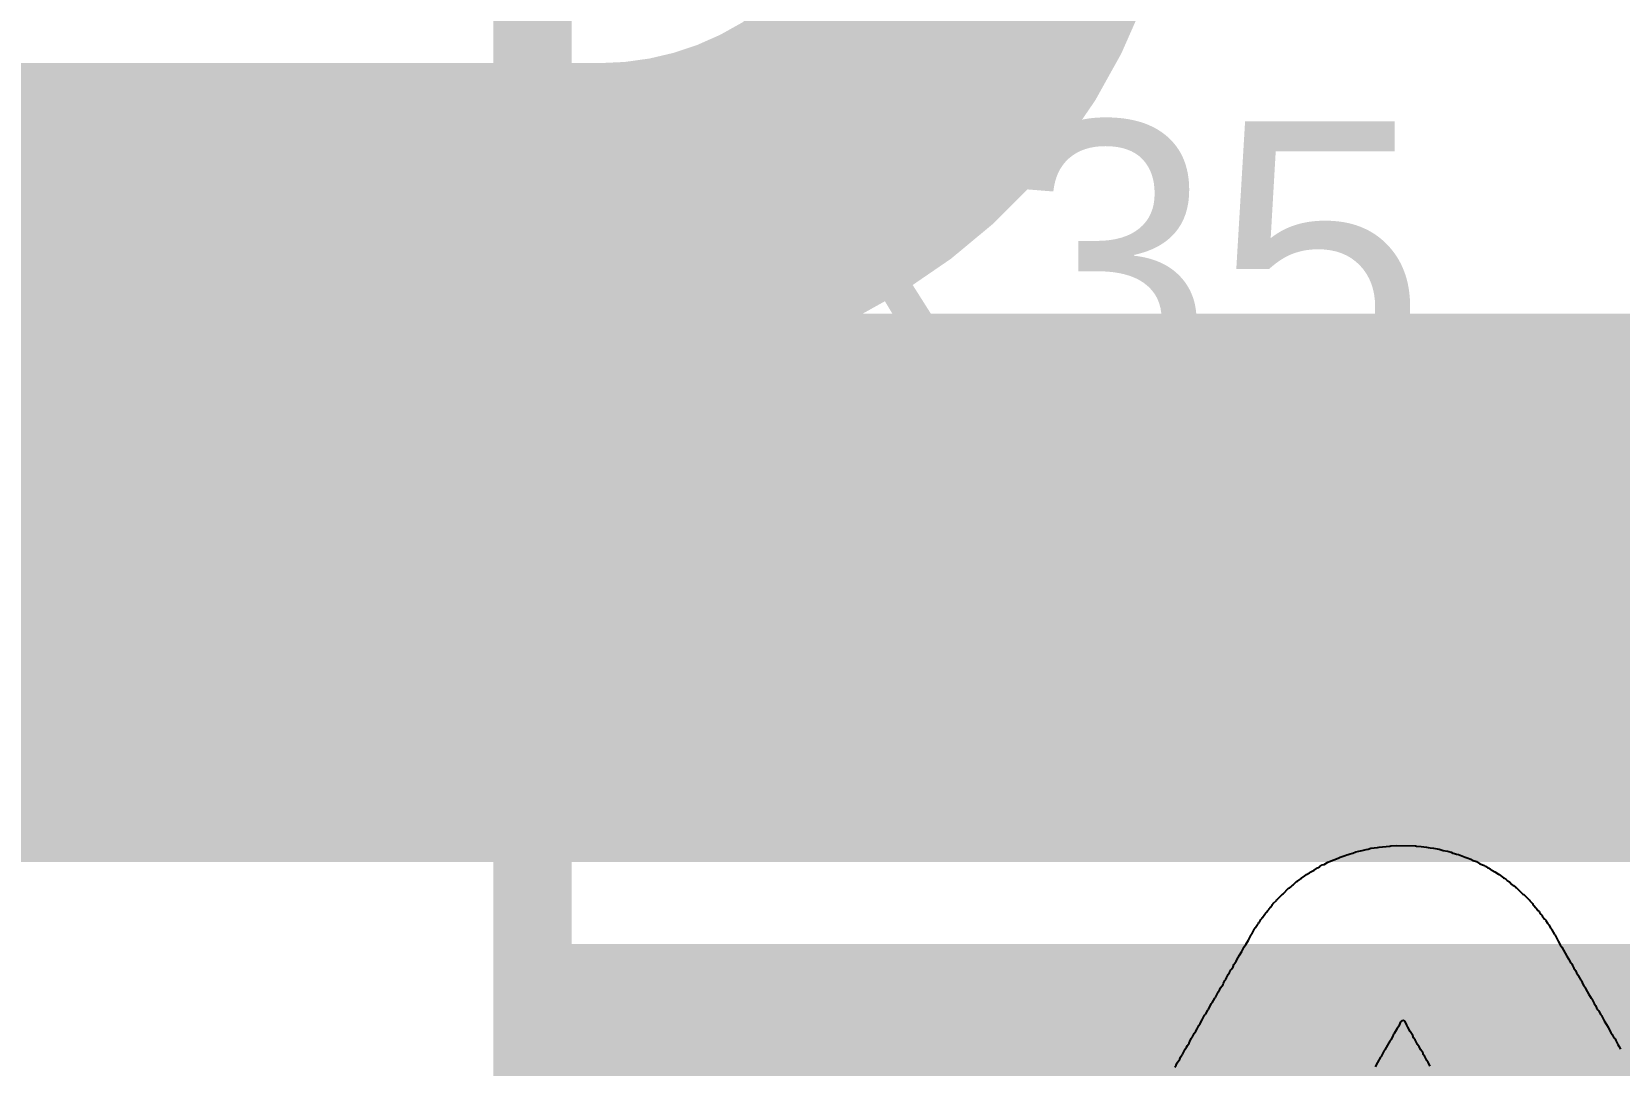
# Model space of a CAD drawing. Header units: inches. Extents: x 0 to 11.3, y 0 to 5.5.
# Drawn here: x 2.1412 to 2.344, y 1.5576 to 1.6895 of the extents above; entities that cross this region are included whole.
import ezdxf

# ---------------------------------------------------------------- set-up
doc = ezdxf.new("R2010")
doc.units = ezdxf.units.IN
doc.header["$MEASUREMENT"] = 0
for name, color, linetype in [('Bottom Layer', 5, 'Continuous'), ('Bottom Overlay', 54, 'Continuous'), ('Bottom Paste', 16, 'Continuous'), ('Bottom Solder', 6, 'Continuous'), ('Top Layer', 1, 'Continuous'), ('Top Overlay', 2, 'Continuous')]:
    doc.layers.add(name, color=color, linetype=linetype)
doc.styles.add('Arial', font='', dxfattribs={"height": 0.2})
doc.styles.get('Arial').set_extended_font_data('Arial')

# ---------------------------------------------------------------- blocks, each defined once
blk = doc.blocks.new('RES_2512_B_23')
at = {"layer": 'Bottom Layer'}
for points in [[(-0.15945, 0.06693), (-0.09646, 0.06693), (-0.09646, -0.06693), (-0.15945, -0.06693)], [(0.09646, 0.06693), (0.15945, 0.06693), (0.15945, -0.06693), (0.09646, -0.06693)]]:
    blk.add_hatch(color=5, dxfattribs=at).paths.add_polyline_path(points)
at = {"layer": 'Bottom Paste'}
for points in [[(-0.15945, 0.06693), (-0.09646, 0.06693), (-0.09646, -0.06693), (-0.15945, -0.06693)], [(0.09646, 0.06693), (0.15945, 0.06693), (0.15945, -0.06693), (0.09646, -0.06693)]]:
    blk.add_hatch(color=16, dxfattribs=at).paths.add_polyline_path(points)
at = {"layer": 'Bottom Solder'}
for points in [[(-0.16345, 0.07093), (-0.09246, 0.07093), (-0.09246, -0.07093), (-0.16345, -0.07093)], [(0.09246, 0.07093), (0.16345, 0.07093), (0.16345, -0.07093), (0.09246, -0.07093)]]:
    blk.add_hatch(color=6, dxfattribs=at).paths.add_polyline_path(points)
at = {"layer": 'Bottom Overlay', "const_width": 0.01}
for points in [[(-0.167, 0.073), (-0.167, -0.073)], [(-0.167, 0.073), (0.16679, 0.073)], [(0.16679, 0.073), (0.16679, -0.073)], [(-0.167, -0.073), (0.16679, -0.073)]]:
    blk.add_lwpolyline(points, dxfattribs=at)
at = {"layer": 'Bottom Overlay', "const_width": 0.005}
for points in [[(-0.1695, 0.073, 1), (-0.1645, 0.073, 1)], [(-0.1695, 0.073, 1), (-0.1645, 0.073, 1)], [(0.16429, 0.073, 1), (0.16929, 0.073, 1)], [(0.16429, 0.073, 1), (0.16929, 0.073, 1)], [(-0.1695, -0.073, 1), (-0.1645, -0.073, 1)], [(-0.1695, -0.073, 1), (-0.1645, -0.073, 1)], [(0.16429, -0.073, 1), (0.16929, -0.073, 1)], [(0.16429, -0.073, 1), (0.16929, -0.073, 1)]]:
    blk.add_lwpolyline(points, format="xyb", close=True, dxfattribs=at)

msp = doc.modelspace()

# ---------------------------------------------------------------- linework, layer by layer
at = {"layer": 'Bottom Layer', "const_width": 0.04}
msp.add_lwpolyline([(2.26816, 1.71991, -0.414214), (2.21379, 1.66554)], format="xyb", dxfattribs=at)
msp.add_lwpolyline([(2.11881, 1.66554), (2.21379, 1.66554)], dxfattribs=at)
at = {"layer": 'Bottom Layer', "const_width": 0.02}
msp.add_lwpolyline([(2.20379, 1.66554, 1), (2.22379, 1.66554, 1)], format="xyb", close=True, dxfattribs=at)
msp.add_lwpolyline([(2.20379, 1.66554, 1), (2.22379, 1.66554, 1)], format="xyb", close=True, dxfattribs=at)
at = {"layer": 'Top Layer', "const_width": 0.07}
msp.add_lwpolyline([(1.44717, 1.61855), (2.89588, 1.61855)], dxfattribs=at)
at = {"layer": 'Top Overlay'}
for p, q in [((2.30697, 1.58361), (2.30752, 1.58381)), ((2.30752, 1.58381), (2.30808, 1.58405)), ((2.30808, 1.58405), (2.3083, 1.58414)), ((2.3083, 1.58414), (2.30858, 1.58425)), ((2.30858, 1.58425), (2.30894, 1.58438)), ((2.30894, 1.58438), (2.30916, 1.58447)), ((2.30916, 1.58447), (2.30934, 1.58452)), ((2.30934, 1.58452), (2.30958, 1.58458)), ((2.30958, 1.58458), (2.30993, 1.58467)), ((2.30993, 1.58467), (2.31033, 1.58485)), ((2.31033, 1.58485), (2.31069, 1.58494)), ((2.31069, 1.58494), (2.31111, 1.585)), ((2.31111, 1.585), (2.31164, 1.58514)), ((2.31164, 1.58514), (2.31188, 1.5852)), ((2.31188, 1.5852), (2.31224, 1.58529)), ((2.31224, 1.58529), (2.3131, 1.5854)), ((2.3131, 1.5854), (2.31332, 1.58545)), ((2.31332, 1.58545), (2.31372, 1.58549)), ((2.31372, 1.58549), (2.31467, 1.58556)), ((2.31467, 1.58556), (2.3148, 1.5856)), ((2.3148, 1.5856), (2.31551, 1.58565)), ((2.31551, 1.58565), (2.31795, 1.5856)), ((2.31795, 1.5856), (2.31808, 1.58556)), ((2.31808, 1.58556), (2.31866, 1.58551)), ((2.31866, 1.58551), (2.31934, 1.58545)), ((2.31934, 1.58545), (2.31956, 1.5854)), ((2.31956, 1.5854), (2.31983, 1.58536)), ((2.31983, 1.58536), (2.32023, 1.58531)), ((2.32023, 1.58531), (2.32071, 1.58523)), ((2.32071, 1.58523), (2.32096, 1.58516)), ((2.32096, 1.58516), (2.32149, 1.58503)), ((2.32149, 1.58503), (2.32202, 1.58494)), ((2.32202, 1.58494), (2.3222, 1.58489)), ((2.3222, 1.58489), (2.32249, 1.58478)), ((2.32249, 1.58478), (2.32271, 1.58469)), ((2.32271, 1.58469), (2.32291, 1.58463)), ((2.32291, 1.58463), (2.32319, 1.58456)), ((2.32319, 1.58456), (2.32344, 1.5845)), ((2.32344, 1.5845), (2.32388, 1.58432)), ((2.32388, 1.58432), (2.3243, 1.58416)), ((2.3243, 1.58416), (2.32452, 1.58407)), ((2.32452, 1.58407), (2.32501, 1.5839)), ((2.32501, 1.5839), (2.3253, 1.58374)), ((2.3253, 1.58374), (2.32572, 1.58359)), ((2.30338, 1.58148), (2.3038, 1.58177)), ((2.3038, 1.58177), (2.304, 1.58193)), ((2.304, 1.58193), (2.3044, 1.58215)), ((2.3044, 1.58215), (2.30449, 1.58224)), ((2.30449, 1.58224), (2.30458, 1.58228)), ((2.30458, 1.58228), (2.30498, 1.5825)), ((2.30498, 1.5825), (2.30542, 1.58281)), ((2.30542, 1.58281), (2.3056, 1.58286)), ((2.3056, 1.58286), (2.30568, 1.58295)), ((2.30568, 1.58295), (2.30577, 1.58299)), ((2.30577, 1.58299), (2.30604, 1.58317)), ((2.30604, 1.58317), (2.30628, 1.58323)), ((2.30628, 1.58323), (2.30673, 1.5835)), ((2.30673, 1.5835), (2.30697, 1.58361)), ((2.32572, 1.58359), (2.32616, 1.58332)), ((2.32616, 1.58332), (2.32674, 1.5831)), ((2.32674, 1.5831), (2.3268, 1.58303)), ((2.3268, 1.58303), (2.32689, 1.58299)), ((2.32689, 1.58299), (2.32716, 1.58281)), ((2.32716, 1.58281), (2.32733, 1.58277)), ((2.32733, 1.58277), (2.32742, 1.58268)), ((2.32742, 1.58268), (2.32751, 1.58264)), ((2.32751, 1.58264), (2.3276, 1.58255)), ((2.3276, 1.58255), (2.32769, 1.5825)), ((2.32769, 1.5825), (2.32809, 1.58228)), ((2.32809, 1.58228), (2.32853, 1.58197)), ((2.32853, 1.58197), (2.32862, 1.58193)), ((2.32862, 1.58193), (2.32919, 1.58153)), ((2.30104, 1.57949), (2.30174, 1.5802)), ((2.30174, 1.5802), (2.30183, 1.58025)), ((2.30183, 1.58025), (2.30192, 1.58033)), ((2.30192, 1.58033), (2.30201, 1.58038)), ((2.30201, 1.58038), (2.30223, 1.5806)), ((2.30223, 1.5806), (2.30232, 1.58064)), ((2.30232, 1.58064), (2.30241, 1.58073)), ((2.30241, 1.58073), (2.3025, 1.58078)), ((2.3025, 1.58078), (2.30276, 1.58104)), ((2.30276, 1.58104), (2.30285, 1.58109)), ((2.30285, 1.58109), (2.30316, 1.58131)), ((2.30316, 1.58131), (2.30329, 1.58144)), ((2.30329, 1.58144), (2.30338, 1.58148)), ((2.32919, 1.58153), (2.32928, 1.58148)), ((2.32928, 1.58148), (2.32952, 1.58129)), ((2.32952, 1.58129), (2.32964, 1.58117)), ((2.32964, 1.58117), (2.32995, 1.581)), ((2.32995, 1.581), (2.33021, 1.58073)), ((2.33021, 1.58073), (2.3303, 1.58069)), ((2.3303, 1.58069), (2.33039, 1.5806)), ((2.33039, 1.5806), (2.33048, 1.58055)), ((2.33048, 1.58055), (2.3307, 1.58033)), ((2.3307, 1.58033), (2.33079, 1.58029)), ((2.33079, 1.58029), (2.33103, 1.58009)), ((2.33103, 1.58009), (2.33167, 1.57945)), ((2.29924, 1.57752), (2.29929, 1.57761)), ((2.29929, 1.57761), (2.29938, 1.5777)), ((2.29938, 1.5777), (2.29942, 1.57779)), ((2.29942, 1.57779), (2.29964, 1.57801)), ((2.29964, 1.57801), (2.29969, 1.5781)), ((2.29969, 1.5781), (2.29977, 1.57819)), ((2.29977, 1.57819), (2.29982, 1.57828)), ((2.29982, 1.57828), (2.30017, 1.57863)), ((2.30017, 1.57863), (2.30022, 1.57872)), ((2.30022, 1.57872), (2.30095, 1.57945)), ((2.30095, 1.57945), (2.30104, 1.57949)), ((2.33167, 1.57945), (2.33176, 1.5794)), ((2.33176, 1.5794), (2.33249, 1.57867)), ((2.33249, 1.57867), (2.33254, 1.57858)), ((2.33254, 1.57858), (2.33289, 1.57823)), ((2.33289, 1.57823), (2.33293, 1.57814)), ((2.33293, 1.57814), (2.33302, 1.57805)), ((2.33302, 1.57805), (2.33307, 1.57797)), ((2.33307, 1.57797), (2.33333, 1.5777)), ((2.33333, 1.5777), (2.33338, 1.57761)), ((2.33338, 1.57761), (2.33358, 1.57737)), ((2.29774, 1.57557), (2.29787, 1.57571)), ((2.29787, 1.57571), (2.29792, 1.5758)), ((2.29792, 1.5758), (2.298, 1.57588)), ((2.298, 1.57588), (2.29818, 1.57619)), ((2.29818, 1.57619), (2.29836, 1.57637)), ((2.29836, 1.57637), (2.2984, 1.57646)), ((2.2984, 1.57646), (2.29869, 1.57688)), ((2.29869, 1.57688), (2.29884, 1.57704)), ((2.29884, 1.57704), (2.29889, 1.57712)), ((2.29889, 1.57712), (2.29909, 1.57737)), ((2.29909, 1.57737), (2.29924, 1.57752)), ((2.33358, 1.57737), (2.33373, 1.57721)), ((2.33373, 1.57721), (2.33377, 1.57712)), ((2.33377, 1.57712), (2.33397, 1.57688)), ((2.33397, 1.57688), (2.33408, 1.57677)), ((2.33408, 1.57677), (2.33413, 1.57668)), ((2.33413, 1.57668), (2.33442, 1.57626)), ((2.33442, 1.57626), (2.33453, 1.57615)), ((2.33453, 1.57615), (2.33457, 1.57606)), ((2.33457, 1.57606), (2.33479, 1.57575)), ((2.33479, 1.57575), (2.33484, 1.57566)), ((2.33484, 1.57566), (2.33497, 1.57553)), ((2.29628, 1.57301), (2.29659, 1.57358)), ((2.29659, 1.57358), (2.29694, 1.57425)), ((2.29694, 1.57425), (2.29703, 1.57433)), ((2.29703, 1.57433), (2.29707, 1.57442)), ((2.29707, 1.57442), (2.29738, 1.575)), ((2.29738, 1.575), (2.29747, 1.57509)), ((2.29747, 1.57509), (2.29752, 1.57518)), ((2.29752, 1.57518), (2.29774, 1.57557)), ((2.33497, 1.57553), (2.33524, 1.57504)), ((2.33524, 1.57504), (2.33532, 1.57495)), ((2.33532, 1.57495), (2.33537, 1.57487)), ((2.33537, 1.57487), (2.33568, 1.57429)), ((2.33568, 1.57429), (2.33577, 1.5742)), ((2.33577, 1.5742), (2.33617, 1.57345)), ((2.2953, 1.57137), (2.29548, 1.57163)), ((2.29548, 1.57163), (2.29575, 1.57212)), ((2.29575, 1.57212), (2.29606, 1.5727)), ((2.29606, 1.5727), (2.29628, 1.57301)), ((2.33617, 1.57345), (2.33643, 1.57296)), ((2.33643, 1.57296), (2.33665, 1.57265)), ((2.33665, 1.57265), (2.33727, 1.5715)), ((2.2942, 1.56942), (2.29431, 1.56971)), ((2.29431, 1.56971), (2.29437, 1.56978)), ((2.29437, 1.56978), (2.29442, 1.56986)), ((2.29442, 1.56986), (2.29464, 1.57017)), ((2.29464, 1.57017), (2.29475, 1.57046)), ((2.29475, 1.57046), (2.29486, 1.57062)), ((2.29486, 1.57062), (2.29504, 1.57088)), ((2.29504, 1.57088), (2.2953, 1.57137)), ((2.33727, 1.5715), (2.33749, 1.57119)), ((2.33749, 1.57119), (2.3378, 1.57062)), ((2.3378, 1.57062), (2.33789, 1.57053)), ((2.33789, 1.57053), (2.33798, 1.57031)), ((2.33798, 1.57031), (2.33816, 1.57)), ((2.33816, 1.57), (2.33838, 1.56969)), ((2.33838, 1.56969), (2.33849, 1.5694)), ((2.293, 1.56738), (2.29305, 1.56747)), ((2.29305, 1.56747), (2.29336, 1.56792)), ((2.29336, 1.56792), (2.2934, 1.56809)), ((2.2934, 1.56809), (2.29358, 1.5684)), ((2.29358, 1.5684), (2.29371, 1.56854)), ((2.29371, 1.56854), (2.2938, 1.56876)), ((2.2938, 1.56876), (2.29402, 1.56916)), ((2.29402, 1.56916), (2.2942, 1.56942)), ((2.33849, 1.5694), (2.33867, 1.56913)), ((2.33867, 1.56913), (2.33873, 1.56907)), ((2.33873, 1.56907), (2.33887, 1.56876)), ((2.33887, 1.56876), (2.33904, 1.56845)), ((2.33904, 1.56845), (2.33913, 1.56836)), ((2.33913, 1.56836), (2.33931, 1.56796)), ((2.33931, 1.56796), (2.33949, 1.56765)), ((2.33949, 1.56765), (2.33957, 1.56756)), ((2.33957, 1.56756), (2.33962, 1.56747)), ((2.33962, 1.56747), (2.33988, 1.56699)), ((2.29154, 1.56482), (2.29189, 1.56548)), ((2.29189, 1.56548), (2.29198, 1.56557)), ((2.29198, 1.56557), (2.29229, 1.56614)), ((2.29229, 1.56614), (2.29238, 1.56623)), ((2.29238, 1.56623), (2.29278, 1.56699)), ((2.29278, 1.56699), (2.29287, 1.56707)), ((2.29287, 1.56707), (2.293, 1.56738)), ((2.33988, 1.56699), (2.34006, 1.56672)), ((2.34006, 1.56672), (2.34037, 1.56614)), ((2.34037, 1.56614), (2.34046, 1.56606)), ((2.34046, 1.56606), (2.34077, 1.56548)), ((2.34077, 1.56548), (2.34095, 1.56522)), ((2.2907, 1.5634), (2.29101, 1.56398)), ((2.29101, 1.56398), (2.2911, 1.56406)), ((2.2911, 1.56406), (2.29114, 1.56415)), ((2.29114, 1.56415), (2.29141, 1.56464)), ((2.29141, 1.56464), (2.2915, 1.56473)), ((2.2915, 1.56473), (2.29154, 1.56482)), ((2.34095, 1.56522), (2.34106, 1.56493)), ((2.34106, 1.56493), (2.34123, 1.56466)), ((2.34123, 1.56466), (2.3413, 1.5646)), ((2.3413, 1.5646), (2.34134, 1.56451)), ((2.34134, 1.56451), (2.34161, 1.56402)), ((2.34161, 1.56402), (2.3417, 1.56393)), ((2.3417, 1.56393), (2.34205, 1.56327)), ((2.28946, 1.56123), (2.28968, 1.56163)), ((2.28968, 1.56163), (2.2899, 1.56194)), ((2.2899, 1.56194), (2.29004, 1.56225)), ((2.29004, 1.56225), (2.29026, 1.56265)), ((2.29026, 1.56265), (2.29043, 1.56291)), ((2.29043, 1.56291), (2.2907, 1.5634)), ((2.31514, 1.56154), (2.315, 1.56123)), ((2.31523, 1.56163), (2.31514, 1.56154)), ((2.31558, 1.56229), (2.31523, 1.56163)), ((2.3158, 1.5626), (2.31558, 1.56229)), ((2.31584, 1.56269), (2.3158, 1.5626)), ((2.31602, 1.56313), (2.31584, 1.56269)), ((2.31618, 1.56325), (2.31602, 1.56313)), ((2.31635, 1.56329), (2.31618, 1.56325)), ((2.31658, 1.5632), (2.31635, 1.56329)), ((2.31673, 1.56291), (2.31658, 1.5632)), ((2.31682, 1.56269), (2.31673, 1.56291)), ((2.31695, 1.56247), (2.31682, 1.56269)), ((2.31726, 1.56189), (2.31695, 1.56247)), ((2.31744, 1.56163), (2.31726, 1.56189)), ((2.31759, 1.56139), (2.31744, 1.56163)), ((2.34205, 1.56327), (2.34232, 1.56278)), ((2.34232, 1.56278), (2.34254, 1.56247)), ((2.34254, 1.56247), (2.34267, 1.56216)), ((2.34267, 1.56216), (2.34289, 1.56176)), ((2.34289, 1.56176), (2.34307, 1.5615)), ((2.34307, 1.5615), (2.34329, 1.5611)), ((2.28818, 1.55897), (2.28853, 1.55964)), ((2.28853, 1.55964), (2.28871, 1.5599)), ((2.28871, 1.5599), (2.2888, 1.56012)), ((2.2888, 1.56012), (2.28902, 1.56043)), ((2.28902, 1.56043), (2.28915, 1.56074)), ((2.28915, 1.56074), (2.28933, 1.56105)), ((2.28933, 1.56105), (2.28942, 1.56114)), ((2.28942, 1.56114), (2.28946, 1.56123)), ((2.3139, 1.55937), (2.31354, 1.55871)), ((2.31394, 1.55946), (2.3139, 1.55937)), ((2.31403, 1.55955), (2.31394, 1.55946)), ((2.31438, 1.56017), (2.31403, 1.55955)), ((2.31469, 1.56074), (2.31438, 1.56017)), ((2.31478, 1.56083), (2.31469, 1.56074)), ((2.315, 1.56123), (2.31478, 1.56083)), ((2.3177, 1.5611), (2.31759, 1.56139)), ((2.31788, 1.56083), (2.3177, 1.5611)), ((2.31819, 1.56026), (2.31788, 1.56083)), ((2.31841, 1.55995), (2.31819, 1.56026)), ((2.31861, 1.55957), (2.31841, 1.55995)), ((2.3189, 1.55915), (2.31861, 1.55957)), ((2.34329, 1.5611), (2.34343, 1.56097)), ((2.34343, 1.56097), (2.34351, 1.56074)), ((2.34351, 1.56074), (2.34378, 1.56026)), ((2.34378, 1.56026), (2.34391, 1.56004)), ((2.34391, 1.56004), (2.34413, 1.55964)), ((2.2872, 1.55733), (2.28738, 1.5576)), ((2.28738, 1.5576), (2.28747, 1.55782)), ((2.28747, 1.55782), (2.28751, 1.55791)), ((2.28751, 1.55791), (2.28782, 1.55835)), ((2.28782, 1.55835), (2.28793, 1.55864)), ((2.28793, 1.55864), (2.28809, 1.55888)), ((2.28809, 1.55888), (2.28818, 1.55897)), ((2.3131, 1.55795), (2.31279, 1.55738)), ((2.31345, 1.55862), (2.3131, 1.55795)), ((2.31354, 1.55871), (2.31345, 1.55862)), ((2.31894, 1.55897), (2.3189, 1.55915)), ((2.31912, 1.55871), (2.31894, 1.55897)), ((2.31939, 1.55822), (2.31912, 1.55871)), ((2.31956, 1.55795), (2.31939, 1.55822)), ((2.31983, 1.55747), (2.31956, 1.55795))]:
    msp.add_line(p, q, dxfattribs=at)

# ---------------------------------------------------------------- block references
at = {"rotation": 90}
msp.add_blockref('RES_2512_B_23', (2.27816, 1.66554), dxfattribs=at)

# ---------------------------------------------------------------- texts
at = {"layer": 'Top Overlay', "style": 'Arial'}
msp.add_text('R35', height=0.035, dxfattribs=at).set_placement((2.22962, 1.64309))

doc.saveas('drawing.dxf')
